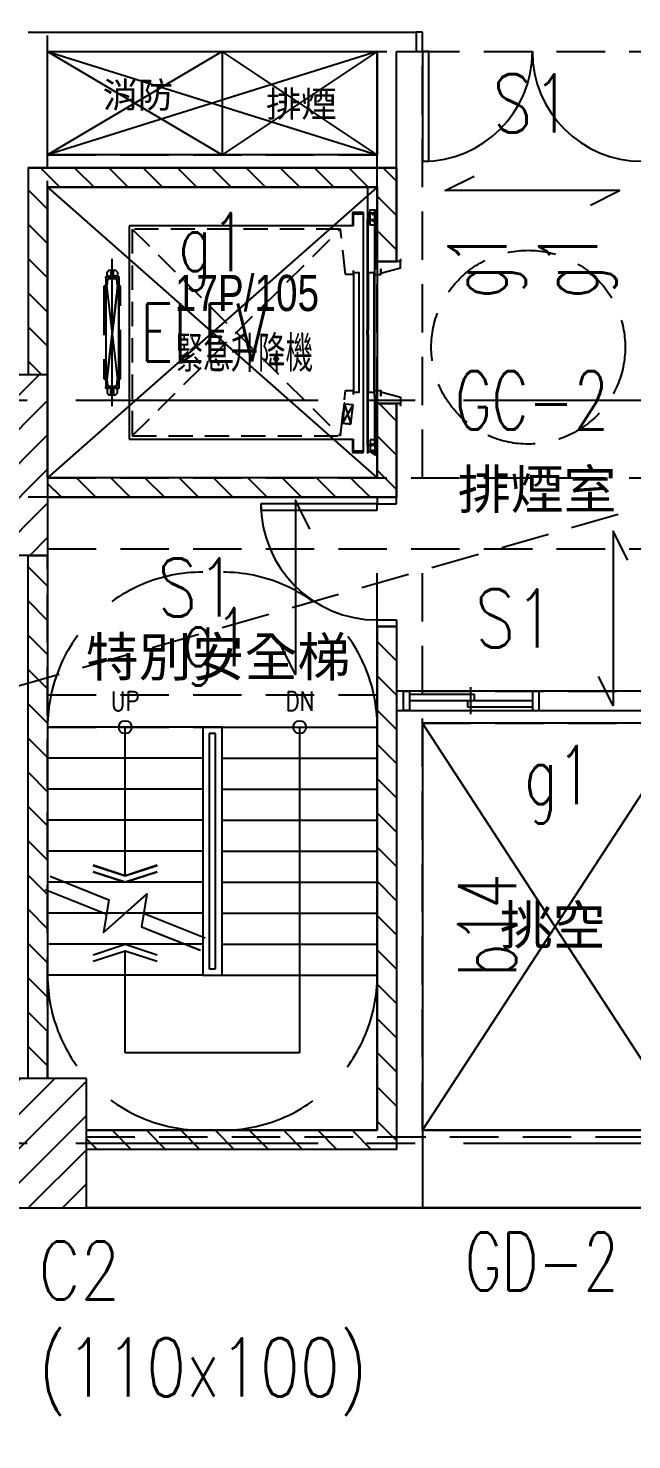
# Model space of a CAD drawing. Header units: millimetres. Extents: x -3377 to 119122, y -22007 to 15479.
# Drawn here: x 65267 to 65733, y 4645 to 5737 of the extents above; entities that cross this region are included whole.
import ezdxf
from ezdxf.enums import TextEntityAlignment as Align

# ---------------------------------------------------------------- set-up
doc = ezdxf.new("R2010")
doc.units = ezdxf.units.MM
doc.header["$LTSCALE"] = 150
doc.header["$MEASUREMENT"] = 0
for name, pattern in [('CENTER', [2, 1.25, -0.25, 0.25, -0.25]), ('CONTINOUS', [0]), ('DIVIDE2', [15.875, 6.35, -3.175, 0, -3.175, 0, -3.175]), ('DOT', [0.25, 0, -0.25]), ('HIDDEN', [0.375, 0.25, -0.125]), ('HIDDEN2', [0.1875, 0.125, -0.0625]), ('HIDDENX2', [0.75, 0.5, -0.25]), ('PHANTOM2', [31.75, 15.875, -3.175, 3.175, -3.175, 3.175, -3.175])]:
    doc.linetypes.add(name, pattern=pattern)
doc.layers.get('0').update_dxf_attribs({"plot": 0})
doc.layers.add('AREA', color=3, linetype='Continuous', plot=False)
doc.layers.add('S-ARCH', color=252, linetype='Continuous', plot=False)
for name, color, linetype in [('BEAM', 251, 'DOT'), ('CENTER', 1, 'CENTER'), ('COL', 1, 'Continuous'), ('DIM1', 7, 'Continuous'), ('E-TXT', 7, 'Continuous'), ('HIDDEN', 2, 'HIDDEN'), ('OPEN', 4, 'Continuous'), ('OTHER', 4, 'Continuous'), ('S-COL', 7, 'Continuous'), ('S-COLB', 4, 'HIDDEN'), ('S-CONCWALL', 30, 'Continuous'), ('S-GRID', 1, 'CENTER'), ('S-HATCH-COL', 13, 'Continuous'), ('S-HATCH-CONCWALL', 161, 'Continuous'), ('S-OPEN', 13, 'Continuous'), ('S-RCBMB', 3, 'HIDDEN'), ('S-RCBMG', 2, 'HIDDEN'), ('S-SLAB', 5, 'Continuous'), ('S-SLABT', 2, 'Continuous'), ('S-STAIR', 1, 'Continuous'), ('S-TEXT', 2, 'Continuous'), ('S-TEXTB', 3, 'Continuous'), ('S-TEXTC', 3, 'Continuous'), ('S-TEXTG', 2, 'Continuous'), ('STAIR', 4, 'Continuous'), ('STAIR3', 7, 'Continuous'), ('TEXT', 2, 'Continuous'), ('WALL', 2, 'Continuous')]:
    doc.layers.add(name, color=color, linetype=linetype)
doc.styles.add('3E', font='simplex.shx', dxfattribs={"width": 0.8, "height": 45, "bigfont": 'dayus.shx'})
doc.styles.add('CHINA', font='romans.shx', dxfattribs={"width": 0.8, "bigfont": 'china.shx'})
doc.styles.add('CHINESET', font='c2.shx', dxfattribs={"bigfont": 'china.shx'})
doc.styles.add('CS4', font='romans.shx', dxfattribs={"width": 0.7, "height": 45, "bigfont": 'lsp.shx'})
doc.styles.add('HH', font='')
doc.styles.get('HH').set_extended_font_data('Microsoft JhengHei')

# ---------------------------------------------------------------- blocks, each defined once
blk = doc.blocks.new('LINE(2)')
at = {"layer": 'S-GRID'}
for points in [[(-8859.11, -2310.91), (-5430.87, -2310.91)], [(-8859.11, -2885.91), (-5430.87, -2885.91)]]:
    blk.add_lwpolyline(points, dxfattribs=at)
blk = doc.blocks.new('COL(2F-16F)')
for points in [[(-7465.9, -2290.9), (-7380.9, -2290.9), (-7380.9, -2430.9), (-7465.9, -2430.9)], [(-7350.9, -2835.9), (-7460.9, -2835.9), (-7460.9, -2935.9), (-7350.9, -2935.9)]]:
    blk.add_lwpolyline(points, close=True)
blk = doc.blocks.new('WALL(2F-14F)')
for points in [[(-7380.9, -2290.9), (-7380.9, -2145.9), (-7125.9, -2145.9), (-7125.9, -2203.4), (-7110.9, -2203.4), (-7110.9, -2130.9), (-7395.9, -2130.9), (-7395.9, -2290.9), (-7380.9, -2290.9)], [(-7380.9, -2385.9), (-7110.9, -2385.9), (-7110.9, -2313.4), (-7125.9, -2313.4), (-7125.9, -2370.9), (-7380.9, -2370.9), (-7380.9, -2385.9)], [(-7350.9, -2875.9), (-7125.9, -2875.9), (-7125.9, -2485.9), (-7110.9, -2485.9), (-7110.9, -2890.9), (-7350.9, -2890.9), (-7350.9, -2875.9)]]:
    blk.add_lwpolyline(points)
blk.add_lwpolyline([(-7395.9, -2430.9), (-7380.9, -2430.9), (-7380.9, -2835.9), (-7395.9, -2835.9)], close=True)
blk = doc.blocks.new('STAIR(2F-16F)')
at = {"linetype": 'CONTINOUS'}
for p, q in [((-7260.9, -2563.9), (-7380.9, -2563.9)), ((-7260.9, -2563.9), (-7260.9, -2674.9)), ((-7245.9, -2563.9), (-7260.9, -2563.9)), ((-7245.9, -2563.9), (-7125.9, -2563.9)), ((-7245.9, -2755.9), (-7245.9, -2563.9)), ((-7255.9, -2568.9), (-7255.9, -2676.2)), ((-7250.9, -2568.9), (-7255.9, -2568.9)), ((-7250.9, -2750.9), (-7250.9, -2568.9)), ((-7260.9, -2587.9), (-7380.9, -2587.9)), ((-7245.9, -2587.9), (-7125.9, -2587.9)), ((-7260.9, -2611.9), (-7380.9, -2611.9)), ((-7245.9, -2611.9), (-7125.9, -2611.9)), ((-7260.9, -2635.9), (-7380.9, -2635.9)), ((-7245.9, -2635.9), (-7125.9, -2635.9)), ((-7260.9, -2659.9), (-7380.9, -2659.9)), ((-7245.9, -2659.9), (-7125.9, -2659.9)), ((-7260.9, -2674.9), (-7260.9, -2755.9)), ((-7255.9, -2676.2), (-7255.9, -2750.9)), ((-7260.9, -2683.9), (-7380.9, -2683.9)), ((-7260.9, -2683.9), (-7380.9, -2683.9)), ((-7245.9, -2683.9), (-7125.9, -2683.9)), ((-7245.9, -2683.9), (-7125.9, -2683.9)), ((-7260.9, -2707.9), (-7380.9, -2707.9)), ((-7245.9, -2707.9), (-7125.9, -2707.9)), ((-7260.9, -2731.9), (-7380.9, -2731.9)), ((-7260.9, -2731.9), (-7380.9, -2731.9)), ((-7245.9, -2731.9), (-7125.9, -2731.9)), ((-7245.9, -2731.9), (-7125.9, -2731.9)), ((-7255.9, -2750.9), (-7250.9, -2750.9)), ((-7260.9, -2755.9), (-7380.9, -2755.9)), ((-7260.9, -2755.9), (-7245.9, -2755.9)), ((-7245.9, -2755.9), (-7125.9, -2755.9))]:
    blk.add_line(p, q, dxfattribs=at)
for p, q in [((-7185.9, -2563.9), (-7185.9, -2815.9)), ((-7382.7, -2689.6), (-7335.1, -2708.6)), ((-7259, -2727.3), (-7306.6, -2708.2)), ((-7320.9, -2815.9), (-7320.9, -2736.9)), ((-7185.9, -2815.9), (-7320.9, -2815.9))]:
    blk.add_line(p, q)
for points in [[(-7380.9, -2563.9), (-7380.9, -2755.9)], [(-7320.9, -2678.9), (-7320.9, -2563.9)], [(-7125.9, -2755.9), (-7125.9, -2563.9)], [(-7345.7, -2670.9), (-7320.9, -2678.9), (-7296.1, -2670.9)], [(-7345.7, -2675.9), (-7320.9, -2683.9), (-7296.1, -2675.9)], [(-7379, -2679.3), (-7333.5, -2697.5), (-7337.6, -2722.8), (-7304.2, -2693.1), (-7308.2, -2718.4), (-7262.7, -2736.6)], [(-7345.7, -2740), (-7320.9, -2731.9), (-7296.1, -2740)], [(-7345.7, -2745), (-7320.9, -2736.9), (-7296.1, -2745)]]:
    blk.add_lwpolyline(points)
for centre in [(-7320.9, -2563.9), (-7185.9, -2563.9)]:
    blk.add_circle(centre, 5)
at = {"linetype": 'HIDDENX2'}
for centre, start, end in [((-7260.9, -2563.9), 90.0007, 179.9999), ((-7245.9, -2563.9), 0.0001, 89.9993), ((-7260.9, -2755.9), 180.0008, 270.0033), ((-7245.9, -2755.9), 269.9967, 359.9992)]:
    blk.add_arc(centre, 120, start, end, dxfattribs=at)
at = {"style": 'CHINA', "width": 0.8}
for s, p in [('UP', (-7331.9, -2551.2)), ('DN', (-7196.9, -2551.2))]:
    blk.add_text(s, height=15, dxfattribs=at).set_placement(p)
blk = doc.blocks.new('DwFm')
at = {"layer": 'DEFPOINTS', "color": 252, "linetype": 'HIDDEN'}
blk.add_lwpolyline([(-6560.9, -2290.9), (-12110.4, -3880.1)], dxfattribs=at)
blk = doc.blocks.new('A$C536C7597')
at = {"color": 252}
for p, q in [((-685, 250), (-820, 170)), ((-820, 250), (-685, 170)), ((-685, 250), (-820, 170)), ((-820, 250), (-685, 170)), ((-565, 250), (-685, 170)), ((-565, 170), (-685, 250)), ((-565, 250), (-685, 170)), ((-565, 170), (-685, 250)), ((-685, 250), (-685, 170)), ((-565, 170), (-820, 170)), ((-565, 170), (-820, 170)), ((-760, -388), (-760, -273)), ((-325, -270), (-530, -270)), ((-530, -585), (-325, -270)), ((-325, -585), (-530, -270)), ((-530, -270), (-530, -585)), ((-325, -585), (-530, -585)), ((-110, -645), (-790, -645))]:
    blk.add_line(p, q, dxfattribs=at)
at = {"color": 252, "ltscale": 10}
for p, q in [((-566.8, 115.5), (-566.8, 127.5)), ((-566.8, -50.5), (-566.8, -62.5))]:
    blk.add_line(p, q, dxfattribs=at)
at = {"color": 252, "linetype": 'HIDDEN2'}
for p, q in [((-754.5, 112.5), (-593.5, -47.5)), ((-754.5, -47.5), (-593.5, 112.5))]:
    blk.add_line(p, q, dxfattribs=at)
at = {"color": 252, "linetype": 'PHANTOM2'}
blk.add_lwpolyline([(-575.5, 32.5), (-575.5, 124), (-583.5, 124), (-583.5, 115), (-757, 115), (-757, -50), (-583.5, -50), (-583.5, -59), (-575.5, -59), (-575.5, 32.5)], dxfattribs=at)
at = {"color": 252, "linetype": 'DIVIDE2'}
for points in [[(-584.1, -50), (-584.1, -60.4), (-575.5, -60.4), (-575.5, 125.4), (-584.1, 125.4), (-584.1, 115)], [(-566, -17.7), (-566, -60), (-572, -60), (-572, 125), (-566, 125), (-566, 82.7)]]:
    blk.add_lwpolyline(points, dxfattribs=at)
at = {"color": 252, "ltscale": 10}
for points in [[(-570.5, 115.5), (-570.5, 127.5), (-566.5, 127.5), (-566.5, 115.5)], [(-583, -14), (-583, 79), (-579.2, 79), (-579.2, -14)], [(-570.5, -50.5), (-570.5, -60), (-566.5, -62.5), (-566.5, -50.5)]]:
    blk.add_lwpolyline(points, close=True, dxfattribs=at)
at = {"color": 252, "linetype": 'HIDDEN2'}
for points in [[(-583.5, 80.5), (-583.5, 77.5), (-589.5, 77.5), (-593.5, 112.5), (-754.5, 112.5), (-754.5, -47.5), (-593.5, -47.5), (-589.5, -12.5), (-583.5, -12.5), (-583.5, -15.5)], [(-590.2, -22.9), (-590.1, -22.1), (-590.6, -22.1), (-592.5, -38.5), (-592, -38.5), (-591.9, -37.8)], [(-585.4, -38.5), (-591.9, -37.8), (-583.7, -23.6), (-591.9, -37.8), (-585.4, -38.5), (-583.7, -23.6), (-590.2, -22.9), (-591.9, -37.8), (-590.2, -22.9), (-585.4, -38.5)]]:
    blk.add_lwpolyline(points, dxfattribs=at)
at = {"color": 252, "linetype": 'PHANTOM2'}
blk.add_lwpolyline([(-572.5, -55), (-572.5, 120), (-567.2, 120), (-567.2, -55)], close=True, dxfattribs=at)
at = {"color": 252, "ltscale": 10}
for points in [[(-565, 89), (-565, 87.5), (-566.2, 81.9), (-567.2, 81.9), (-567.2, 77.5), (-562.2, 77.5), (-562.2, 81.4), (-562.2, 78.5), (-547, 82.5), (-547, 89), (-547, 87.5), (-550, 87.5), (-550, 89), (-550, 87.5), (-565, 87.5)], [(-572.8, 32.5), (-572.8, 34.3), (-571.7, 34.3), (-571.7, 79), (-567.7, 79), (-567.7, -14), (-571.7, -14), (-571.7, 30.7), (-572.8, 30.7), (-572.8, 32.5)], [(-775, 75.5), (-765, 75.5), (-775, -10.5), (-765, 75.5), (-775, 75.5), (-775, -10.5), (-765, -10.5), (-765, 75.5), (-765, -10.5), (-775, 75.5)], [(-565, -24), (-565, -22.5), (-566.2, -16.9), (-567.2, -16.9), (-567.2, -12.5), (-562.2, -12.5), (-562.2, -16.4), (-562.2, -13.5), (-547, -17.5), (-547, -24), (-547, -22.5), (-550, -22.5), (-550, -24), (-550, -22.5), (-565, -22.5)]]:
    blk.add_lwpolyline(points, dxfattribs=at)
for points in [[(-766, 76), (-774, 76), (-774, 79.3), (-772.5, 80.8), (-771.1, 80.8), (-771.1, 77.2, 0.414214), (-770.9, 77), (-769.1, 77, 0.414214), (-768.9, 77.2), (-768.9, 80.8), (-767.5, 80.8), (-766, 79.3), (-766, 75.5), (-774, 75.5), (-774, 76)], [(-766, -10.9), (-774, -10.9), (-774, -14.3), (-772.5, -15.8), (-771.1, -15.8), (-771.1, -12.2, -0.414214), (-770.9, -12), (-769.1, -12, -0.414214), (-768.9, -12.2), (-768.9, -15.8), (-767.5, -15.8), (-766, -14.3), (-766, -10.5), (-774, -10.5), (-774, -10.9)]]:
    blk.add_lwpolyline(points, format="xyb", dxfattribs=at)
at = {"color": 252}
for points in [[(-735.2, -379.9), (-760, -388), (-784.8, -379.9)], [(-735.2, -384.9), (-760, -393), (-784.8, -384.9)], [(-784.8, -449.1), (-760, -441), (-735.2, -449.1)], [(-784.8, -454.1), (-760, -446), (-735.2, -454.1)]]:
    blk.add_lwpolyline(points, dxfattribs=at)
at = {"color": 252, "ltscale": 10}
for centre in [(-568.3, 124), (-568.3, 124), (-568.3, 119), (-568.3, 119), (-568.3, -54), (-568.3, -54), (-568.3, -59), (-568.3, -59)]:
    blk.add_circle(centre, 0.425, dxfattribs=at)
at = {"color": 252}
for centre in [(-760, -273), (-625, -273)]:
    blk.add_circle(centre, 5, dxfattribs=at)
at = {"color": 252, "linetype": 'HIDDENX2'}
for centre, start, end in [((-700, -273), 90.0007, 179.9999), ((-685, -273), 0.0001, 89.9993), ((-700, -465), 180.0008, 270.0033), ((-685, -465), 269.9967, 359.9992)]:
    blk.add_arc(centre, 120, start, end, dxfattribs=at)
at = {"layer": 'AREA', "color": 252}
blk.add_lwpolyline([(-325, -585), (-530, -585), (-530, -645), (-325, -645)], close=True, dxfattribs=at)
at = {"layer": 'BEAM', "color": 252, "linetype": 'HIDDEN'}
blk.add_line((-572.5, 145), (-572.5, -80), dxfattribs=at)
at = {"layer": 'CENTER', "color": 252}
blk.add_line((-770, -24.6), (-770, 89.6), dxfattribs=at)
at = {"layer": 'COL', "color": 252}
for points in [[(-905, 0), (-820, 0), (-820, -140), (-905, -140)], [(-790, -545), (-900, -545), (-900, -645), (-790, -645)]]:
    blk.add_lwpolyline(points, close=True, dxfattribs=at)
at = {"layer": 'DIM1', "color": 252, "linetype": 'HIDDEN'}
blk.add_circle((-448.2, 21.1), 75, dxfattribs=at)
at = {"layer": 'HIDDEN', "color": 252}
blk.add_lwpolyline([(-776.5, 68), (-776.5, -3, 0.414214), (-776, -3.5), (-774.6, -3.5, -0.385314), (-774.1, -3.9), (-773.6, -8.5, 0.385314), (-773.1, -9), (-766.9, -9, 0.385314), (-766.4, -8.5), (-765.9, -3.9, -0.385314), (-765.4, -3.5), (-764, -3.5, 0.414214), (-763.5, -3), (-763.5, 68, 0.414214), (-764, 68.5), (-765.4, 68.5, -0.385314), (-765.9, 69), (-766.4, 73.6, 0.385314), (-766.9, 74), (-773.1, 74, 0.385314), (-773.6, 73.6), (-774.1, 69, -0.385314), (-774.6, 68.5), (-776, 68.5, 0.414214), (-776.5, 68, 1)], format="xyb", dxfattribs=at)
at = {"layer": 'OPEN', "color": 252, "linetype": 'Continuous'}
for p, q in [((-530, 265), (-535, 265)), ((-530, 250), (-530, 265)), ((-535, 250), (-530, 250)), ((-530, 250), (-530, 165)), ((-525, 250), (-530, 250)), ((-525, 165), (-525, 250)), ((-530, 165), (-525, 165)), ((-565, -95), (-565, -100)), ((-550, -100), (-550, -95)), ((-565, -100), (-655, -100)), ((-655, -100), (-655, -105)), ((-655, -105), (-565, -105)), ((-565, -100), (-550, -100)), ((-565, -105), (-565, -100)), ((-565, -195), (-565, -190)), ((-565, -190), (-550, -190)), ((-550, -190), (-550, -195)), ((-545, -245), (-540, -245)), ((-540, -245), (-540, -260)), ((-445, -245), (-540, -245)), ((-540, -247.5), (-490, -247.5)), ((-492.5, -263), (-492.5, -242)), ((-490, -247.5), (-490, -252.5)), ((-440, -245), (-445, -245)), ((-445, -245), (-445, -260)), ((-540, -260), (-545, -260)), ((-445, -252.5), (-540, -252.5)), ((-540, -260), (-445, -260)), ((-495, -257.5), (-495, -252.5)), ((-445, -257.5), (-495, -257.5)), ((-445, -260), (-440, -260))]:
    blk.add_line(p, q, dxfattribs=at)
for centre, radius, start, end in [((-530, 250), 85, 270, 0), ((-360, 250), 85, 180, 270), ((-565, -100), 90, 180, 270)]:
    blk.add_arc(centre, radius, start, end, dxfattribs=at)
at = {"layer": 'OTHER', "color": 252}
for p, q in [((-821.9, -398.6), (-774.3, -417.7)), ((-698.1, -436.4), (-745.7, -417.3))]:
    blk.add_line(p, q, dxfattribs=at)
blk.add_lwpolyline([(-818.1, -388.4), (-772.6, -406.6), (-776.7, -431.9), (-743.3, -402.1), (-747.3, -427.4), (-701.9, -445.6)], dxfattribs=at)
at = {"layer": 'STAIR', "color": 252, "linetype": 'CONTINOUS'}
for p, q in [((-700, -273), (-820, -273)), ((-700, -273), (-700, -384)), ((-685, -273), (-700, -273)), ((-685, -273), (-565, -273)), ((-685, -465), (-685, -273)), ((-695, -278), (-695, -385.3)), ((-690, -278), (-695, -278)), ((-690, -460), (-690, -278)), ((-700, -297), (-820, -297)), ((-685, -297), (-565, -297)), ((-700, -321), (-820, -321)), ((-685, -321), (-565, -321)), ((-700, -345), (-820, -345)), ((-685, -345), (-565, -345)), ((-700, -369), (-820, -369)), ((-685, -369), (-565, -369)), ((-700, -393), (-820, -393)), ((-700, -393), (-820, -393)), ((-700, -384), (-700, -465)), ((-695, -385.3), (-695, -460)), ((-685, -393), (-565, -393)), ((-685, -393), (-565, -393)), ((-700, -417), (-820, -417)), ((-685, -417), (-565, -417)), ((-700, -441), (-820, -441)), ((-700, -441), (-820, -441)), ((-685, -441), (-565, -441)), ((-685, -441), (-565, -441)), ((-700, -465), (-820, -465)), ((-700, -465), (-685, -465)), ((-695, -460), (-690, -460)), ((-685, -465), (-565, -465))]:
    blk.add_line(p, q, dxfattribs=at)
at = {"layer": 'STAIR3', "color": 252}
for p, q in [((-625, -273), (-625, -525)), ((-760, -525), (-760, -446)), ((-625, -525), (-760, -525))]:
    blk.add_line(p, q, dxfattribs=at)
at = {"layer": 'WALL', "color": 252}
for p, q in [((-835, 265), (-535, 265)), ((-535, 265), (-535, 250)), ((-820, 160), (-820, 250)), ((-820, 250), (-565, 250)), ((-565, 160), (-565, 250)), ((-550, 152.5), (-550, 250)), ((-550, 250), (-535, 250)), ((-835, 160), (-550, 160)), ((-550, 160), (-550, 87.5)), ((-565, 145), (-820, 145)), ((-820, 145), (-820, -80)), ((-565, 87.5), (-565, 145)), ((-550, 87.5), (-565, 87.5)), ((-565, -22.5), (-550, -22.5)), ((-565, -80), (-565, -22.5)), ((-550, -22.5), (-550, -95)), ((-820, -77.5), (-820, -545)), ((-565, -80), (-820, -80)), ((-550, -95), (-835, -95)), ((-565, -95), (-565, -95)), ((-550, -95), (-565, -95)), ((-550, -95), (-550, -95)), ((-550, -195), (-565, -195)), ((-565, -195), (-565, -585)), ((-550, -195), (-550, -600)), ((-545, -245), (-545, -260)), ((-440, -245), (-440, -260)), ((-550, -260), (-305, -260)), ((-565, -585), (-790, -585)), ((-550.4, -600), (-790.4, -600))]:
    blk.add_line(p, q, dxfattribs=at)
blk.add_lwpolyline([(-340, -95), (-340, -245), (-550, -245)], dxfattribs=at)
at = {"layer": 'E-TXT', "color": 252, "style": 'CHINESET', "width": 0.8}
blk.add_text('17P/105', height=28, dxfattribs=at).set_placement((-610, 49.1), align=Align.RIGHT)
blk.add_text('緊急升降機', height=28, dxfattribs=at).set_placement((-667.8, 17.5), align=Align.MIDDLE)
at = {"layer": 'TEXT', "color": 252, "style": 'HH'}
for s, p in [('消防', (-777.4, 206.4)), ('消防', (-777.4, 206.4)), ('排煙', (-651, 199.3)), ('排煙', (-651, 199.3))]:
    blk.add_text(s, height=20, dxfattribs=at).set_placement(p)
for s, p in [('排煙室', (-441.3, -103.9)), ('特別安全梯', (-688.1, -233.6)), ('挑空', (-429.2, -441.2))]:
    blk.add_text(s, height=30, dxfattribs=at).set_placement(p, align=Align.CENTER)
blk = doc.blocks.new('2022-0217')
blk.add_blockref('A$C536C7597', (53991.1, -2290.9))

msp = doc.modelspace()

# ---------------------------------------------------------------- hatches: boundary and pattern name
at = {"layer": 'S-HATCH-COL'}
h = msp.add_hatch(dxfattribs=at)
h.set_pattern_fill('ANSI31', color=256, scale=150, style=0)
h.set_pattern_definition([(45, (24220.8, 0), (-13.258252, 13.258252), [])])
h.paths.add_polyline_path([(67071.53, 6239.23), (67181.53, 6239.23), (67181.53, 6139.23), (67071.53, 6139.23)])
h.paths.add_polyline_path([(67071.53, 5499.23), (67181.53, 5499.23), (67181.53, 5399.23), (67071.53, 5399.23)])
h.paths.add_polyline_path([(67071.53, 4924.23), (67181.53, 4924.23), (67181.53, 4824.23), (67071.53, 4824.23)])
h.paths.add_polyline_path([(65966.53, 4924.23), (66076.53, 4924.23), (66076.53, 4824.23), (65966.53, 4824.23)])
h.paths.add_polyline_path([(65311.53, 4924.23), (65201.53, 4924.23), (65201.53, 4824.23), (65311.53, 4824.23)])
h.paths.add_polyline_path([(64296.53, 6814.23), (64406.53, 6814.23), (64406.53, 6714.23), (64296.53, 6714.23)])
h.paths.add_polyline_path([(64296.53, 6249.23), (64406.53, 6249.23), (64406.53, 6149.23), (64296.53, 6149.23)])
h.paths.add_polyline_path([(64296.53, 5514.23), (64406.53, 5514.23), (64406.53, 5414.23), (64296.53, 5414.23)])
h.paths.add_polyline_path([(64296.53, 4924.23), (64406.53, 4924.23), (64406.53, 4824.23), (64296.53, 4824.23)])
h.paths.add_polyline_path([(65281.53, 6814.23), (65196.53, 6814.23), (65196.53, 6714.23), (65281.53, 6714.23)])
h.paths.add_polyline_path([(66016.53, 5469.23), (66101.53, 5469.23), (66101.53, 5329.23), (66016.53, 5329.23)])
h.paths.add_polyline_path([(66016.53, 6294.23), (66101.53, 6294.23), (66101.53, 6154.23), (66016.53, 6154.23)])
h.paths.add_polyline_path([(65281.53, 6294.23), (65196.53, 6294.23), (65196.53, 6154.23), (65281.53, 6154.23)])
h.paths.add_polyline_path([(65196.53, 5469.23), (65281.53, 5469.23), (65281.53, 5329.23), (65196.53, 5329.23)])
h.paths.add_polyline_path([(66016.53, 6814.23), (66101.53, 6814.23), (66101.53, 6714.23), (66016.53, 6714.23)])
h.paths.add_polyline_path([(67071.53, 6814.23), (67181.53, 6814.23), (67181.53, 6714.23), (67071.53, 6714.23)])
at = {"layer": 'S-HATCH-CONCWALL'}
h = msp.add_hatch(dxfattribs=at)
h.set_pattern_fill('ANSI31', color=256, scale=150, angle=90, style=0)
h.paths.add_polyline_path([(65266.53, 5329.23), (65281.53, 5329.23), (65281.53, 4924.23), (65266.53, 4924.23)])
h.paths.add_polyline_path([(65311.53, 4884.23), (65536.53, 4884.23), (65536.53, 5274.23), (65551.53, 5274.23), (65551.53, 4869.23), (65311.53, 4869.23)])
h.paths.add_polyline_path([(65281.53, 5374.23), (65551.53, 5374.23), (65551.53, 5446.73), (65536.53, 5446.73), (65536.53, 5389.23), (65281.53, 5389.23)])
h.paths.add_polyline_path([(65281.53, 5469.23), (65281.53, 5614.23), (65536.53, 5614.23), (65536.53, 5556.73), (65551.53, 5556.73), (65551.53, 5629.23), (65266.53, 5629.23), (65266.53, 5469.23)])
h.paths.add_polyline_path([(66031.53, 5469.23), (66031.53, 5614.23), (65761.53, 5614.23), (65761.53, 5549.23), (65776.53, 5549.23), (65776.53, 5599.23), (66016.53, 5599.23), (66016.53, 5469.23)])
edge = h.paths.add_edge_path()
edge.add_line((66016.53, 5389.23), (65776.53, 5389.23))
edge.add_line((65776.53, 5389.23), (65776.53, 5439.23))
edge.add_line((65776.53, 5439.23), (65761.53, 5439.23))
edge.add_line((65761.53, 5439.23), (65761.53, 5374.23))
edge.add_line((65761.53, 5374.23), (66016.53, 5374.23))
edge.add_line((66016.53, 5374.23), (66016.53, 5389.23))
h.paths.add_polyline_path([(65396.53, 6249.23), (66016.53, 6249.23), (66016.53, 6234.23), (65396.53, 6234.23)])
edge = h.paths.add_edge_path(flags=16)
edge.add_line((66029.03, 6154.23), (66029.03, 5959.23))
edge = h.paths.add_edge_path()
edge.add_line((66029.03, 5959.23), (65411.53, 5959.23))
edge.add_line((65411.53, 5959.23), (65411.53, 6134.23))
edge.add_line((65411.53, 6134.23), (65396.53, 6134.23))
edge.add_line((65396.53, 6134.23), (65396.53, 5944.23))
edge.add_line((65396.53, 5944.23), (66044.03, 5944.23))
edge.add_line((66044.03, 5944.23), (66044.03, 6154.23))
edge.add_line((66044.03, 6154.23), (66029.03, 6154.23))

# ---------------------------------------------------------------- linework, layer by layer
at = {"layer": 'S-OPEN'}
for p, q in [((65281.53, 5719.23), (65536.53, 5639.23)), ((65536.53, 5719.23), (65281.53, 5639.23)), ((65281.53, 5614.23), (65536.53, 5389.23)), ((65536.53, 5614.23), (65281.53, 5389.23)), ((65571.53, 4884.23), (65776.53, 5199.23)), ((65776.53, 4884.23), (65571.53, 5199.23))]:
    msp.add_line(p, q, dxfattribs=at)
at = {"layer": 'S-RCBMB'}
for p, q in [((65281.53, 5719.23, 0), (66029.03, 5719.23, 0)), ((65536.53, 5389.23), (65536.53, 5719.23)), ((65571.53, 5389.23), (65571.53, 5719.23)), ((65281.53, 5639.23), (65536.53, 5639.23)), ((65281.53, 5614.23), (65536.53, 5614.23)), ((65536.53, 4884.23), (65536.53, 5334.23)), ((65571.53, 4884.23), (65571.53, 5334.23)), ((65571.53, 5224.23), (65776.53, 5224.23)), ((65281.53, 5221.23), (65536.53, 5221.23)), ((65281.53, 5196.23), (65536.53, 5196.23)), ((65571.53, 5199.23), (65776.53, 5199.23))]:
    msp.add_line(p, q, dxfattribs=at)
at = {"layer": 'S-RCBMG'}
for p, q in [((65281.53, 5469.23), (65281.53, 6154.23)), ((65281.53, 5389.23), (66016.53, 5389.23)), ((65281.53, 5334.23), (66016.53, 5334.23)), ((65281.53, 4924.23), (65281.53, 5329.23)), ((65311.53, 4879.23), (65966.53, 4879.23)), ((65311.53, 4824.23), (65966.53, 4824.23))]:
    msp.add_line(p, q, dxfattribs=at)
at = {"layer": 'S-SLAB'}
msp.add_lwpolyline([(65216.53, 4824.23), (66076.53, 4824.23), (66076.53, 4824.23), (66076.53, 4809.23), (66516.53, 4809.23), (66516.53, 4824.23), (67181.53, 4824.23), (67181.53, 4924.23), (67166.53, 4924.23), (67166.53, 5399.23), (67181.53, 5399.23), (67181.53, 5499.23), (67166.53, 5499.23), (67166.53, 5964.23)], dxfattribs=at)
for points in [[(65281.53, 5719.23), (65536.53, 5719.23), (65536.53, 5639.23), (65281.53, 5639.23)], [(65281.53, 5614.23), (65536.53, 5614.23), (65536.53, 5389.23), (65281.53, 5389.23)], [(65571.53, 4884.23), (65776.53, 4884.23), (65776.53, 5199.23), (65571.53, 5199.23)]]:
    msp.add_lwpolyline(points, close=True, dxfattribs=at)
at = {"layer": 'S-SLABT', "color": 1}
for points in [[(65701.53, 5600.35), (65724.03, 5611.6), (65589.03, 5611.6), (65611.53, 5622.85)], [(65484.42, 5349.41), (65473.17, 5371.91), (65473.17, 5236.91), (65461.92, 5259.41)], [(65730.28, 5325.48), (65719.03, 5347.98), (65719.03, 5212.98), (65707.78, 5235.48)]]:
    msp.add_lwpolyline(points, dxfattribs=at)

# ---------------------------------------------------------------- block references
msp.add_blockref('DwFm', (72662.4, 7760.14))
at = {"layer": 'S-ARCH'}
msp.add_blockref('2022-0217', (12110.4, 7760.14), dxfattribs=at)
at = {"layer": 'S-COL'}
msp.add_blockref('COL(2F-16F)', (72662.4, 7760.14), dxfattribs=at)
at = {"layer": 'S-COLB'}
msp.add_blockref('COL(2F-16F)', (72662.4, 7760.14), dxfattribs=at)
at = {"layer": 'S-CONCWALL'}
msp.add_blockref('WALL(2F-14F)', (72662.4, 7760.14), dxfattribs=at)
at = {"layer": 'S-GRID'}
msp.add_blockref('LINE(2)', (72662.4, 7760.14), dxfattribs=at)
at = {"layer": 'S-STAIR'}
msp.add_blockref('STAIR(2F-16F)', (72662.4, 7760.14), dxfattribs=at)

# ---------------------------------------------------------------- texts
at = {"layer": 'S-SLABT', "color": 2, "style": '3E', "width": 0.8}
msp.add_text('S1', height=45, dxfattribs=at).set_placement((65656.53, 5656.6), align=Align.CENTER)
for p in [(65428.17, 5281.91), (65674.03, 5257.98)]:
    msp.add_text('S1', height=45, dxfattribs=at).set_placement(p, align=Align.RIGHT)
at = {"layer": 'S-TEXT', "style": 'CS4', "width": 0.7}
msp.add_text('ELEV.', height=45, dxfattribs=at).set_placement((65409.03, 5501.73), align=Align.MIDDLE_CENTER)
at = {"layer": 'S-TEXTB', "linetype": 'Continuous', "style": 'CS4', "width": 0.7}
for p in [(65409.03, 5564.23, 0), (65411.64, 5258.42, 0), (65676.53, 5151.73, 0)]:
    msp.add_text('g1', height=45, dxfattribs=at).set_placement(p, align=Align.MIDDLE)
for s, p in [('g1', (65621.53, 5554.23)), ('g1', (65691.53, 5554.23)), ('b14', (65621.53, 5042.98))]:
    msp.add_text(s, height=45, rotation=90, dxfattribs=at).set_placement(p, align=Align.MIDDLE)
at = {"layer": 'S-TEXTC', "style": 'CS4', "width": 0.8}
for s, p in [('C2', (65274.48, 4753.27)), ('(110x100)', (65274.48, 4678.27))]:
    msp.add_text(s, height=45, dxfattribs=at).set_placement(p)
at = {"layer": 'S-TEXTG', "style": 'CS4', "width": 0.7}
msp.add_text('GD-2', height=45, dxfattribs=at).set_placement((65663.77, 4782.7, 0), align=Align.MIDDLE)
at = {"layer": 'S-TEXTG', "insert": (65656.11, 5449.23), "char_height": 45, "attachment_point": 5, "line_spacing_factor": 0.7, "style": 'CS4'}
msp.add_mtext('GC-2', dxfattribs=at)

doc.saveas('drawing.dxf')
